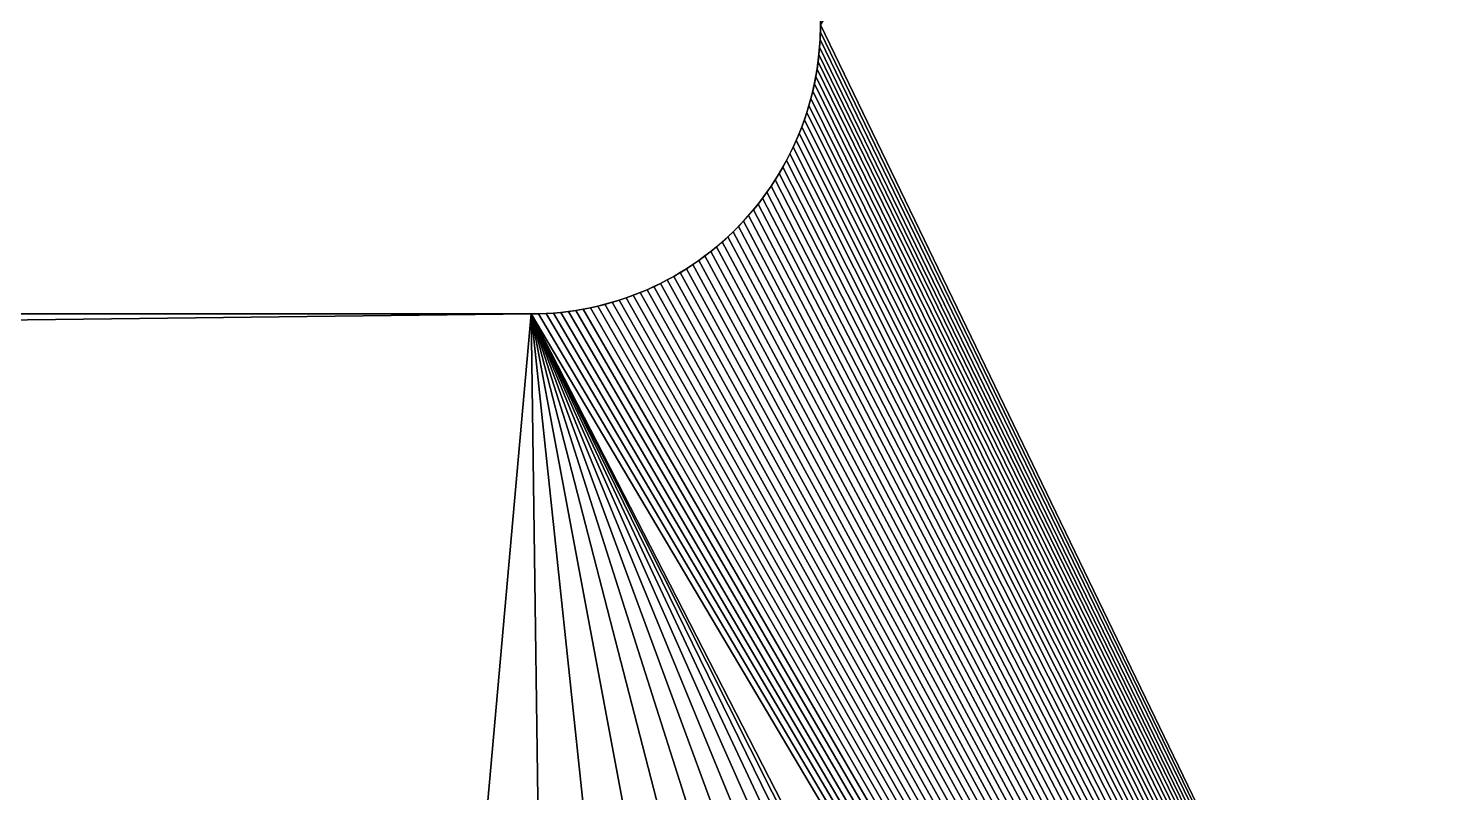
# Model space of a CAD drawing. Header units: millimetres. Extents: x 2854 to 3045, y 1707 to 1839.
# Drawn here: x 3031.484 to 3036.401, y 1720.373 to 1723.015 of the extents above; entities that cross this region are included whole.
import ezdxf

# ---------------------------------------------------------------- set-up
doc = ezdxf.new("R2010")
doc.units = ezdxf.units.MM

# ---------------------------------------------------------------- blocks, each defined once
blk = doc.blocks.new('Mastil_6')
for p, q in [((0.0257, 10.4997, 10), (0.0257, 10.4997)), ((0.0515, 10.4987, 10), (0.0515, 10.4987)), ((0.0772, 10.497, 10), (0.0772, 10.497)), ((0.1028, 10.4947, 10), (0.1028, 10.4947)), ((0.1284, 10.4917, 10), (0.1284, 10.4917)), ((0.1539, 10.4881, 10), (0.1539, 10.4881)), ((0.1793, 10.4838, 10), (0.1793, 10.4838)), ((0.2046, 10.4789, 10), (0.2046, 10.4789)), ((0.2297, 10.4733, 10), (0.2297, 10.4733)), ((0.2547, 10.467, 10), (0.2547, 10.467)), ((0.2795, 10.4601, 10), (0.2795, 10.4601)), ((0.3285, 10.4445, 10), (0.3285, 10.4445)), ((0.3528, 10.4357, 10), (0.3528, 10.4357)), ((0.3767, 10.4263, 10), (0.3767, 10.4263)), ((0.4005, 10.4163, 10), (0.4005, 10.4163)), ((0.4239, 10.4057, 10), (0.4239, 10.4057)), ((0.4471, 10.3945, 10), (0.4471, 10.3945)), ((0.47, 10.3827, 10), (0.47, 10.3827)), ((0.4925, 10.3703, 10), (0.4925, 10.3703)), ((0.5148, 10.3573, 10), (0.5148, 10.3573)), ((0.5367, 10.3438, 10), (0.5367, 10.3438)), ((0.5582, 10.3297, 10), (0.5582, 10.3297)), ((0.5794, 10.315, 10), (0.5794, 10.315)), ((0.6002, 10.2998, 10), (0.6002, 10.2998)), ((0.6206, 10.2841, 10), (0.6206, 10.2841)), ((0.6406, 10.2679, 10), (0.6406, 10.2679)), ((0.6602, 10.2511, 10), (0.6602, 10.2511)), ((0.6793, 10.2339, 10), (0.6793, 10.2339)), ((0.6979, 10.2162, 10), (0.6979, 10.2162)), ((0.7162, 10.1979, 10), (0.7162, 10.1979)), ((0.7339, 10.1793, 10), (0.7339, 10.1793)), ((0.7511, 10.1602, 10), (0.7511, 10.1602)), ((0.7679, 10.1406, 10), (0.7679, 10.1406)), ((0.7841, 10.1206, 10), (0.7841, 10.1206)), ((0.7998, 10.1002, 10), (0.7998, 10.1002)), ((0.815, 10.0794, 10), (0.815, 10.0794)), ((0.8297, 10.0582, 10), (0.8297, 10.0582)), ((0.8438, 10.0367, 10), (0.8438, 10.0367)), ((0.8573, 10.0148, 10), (0.8573, 10.0148)), ((0.8703, 9.9925, 10), (0.8703, 9.9925)), ((0.8827, 9.97, 10), (0.8827, 9.97)), ((0.8945, 9.9471, 10), (0.8945, 9.9471)), ((0.9057, 9.9239, 10), (0.9057, 9.9239)), ((0.9163, 9.9005, 10), (0.9163, 9.9005)), ((0.9263, 9.8767, 10), (0.9263, 9.8767)), ((0.9357, 9.8528, 10), (0.9357, 9.8528)), ((0.9445, 9.8285, 10), (0.9445, 9.8285)), ((0.9526, 9.8041, 10), (0.9526, 9.8041)), ((0.9601, 9.7795, 10), (0.9601, 9.7795)), ((0.967, 9.7547, 10), (0.967, 9.7547)), ((0.9733, 9.7297, 10), (0.9733, 9.7297)), ((0.9789, 9.7046, 10), (0.9789, 9.7046)), ((0.9838, 9.6793, 10), (0.9838, 9.6793)), ((0.9881, 9.6539, 10), (0.9881, 9.6539)), ((0.9917, 9.6284, 10), (0.9917, 9.6284)), ((0.9947, 9.6028, 10), (0.9947, 9.6028)), ((0.997, 9.5772, 10), (0.997, 9.5772)), ((0.9987, 9.5515, 10), (0.9987, 9.5515)), ((0.9997, 9.5257, 10), (0.9997, 9.5257)), ((1, 9.5, 10), (1, 9.5))]:
    blk.add_line(p, q)
at = {"color": 250, "true_color": 0x1e1e1e}
for p, q in [((0.3041, 10.4526, 10), (0.3041, 10.4526)), ((1, 3.6322, 10), (1, 9.5, 10)), ((1, 3.6322), (1, 9.5))]:
    blk.add_line(p, q, dxfattribs=at)
for centre in [(0, 9.5, 10), (0, 9.5)]:
    blk.add_arc(centre, 1, 360, 90, dxfattribs=at)
mesh = blk.add_polyface(dxfattribs=at)
corners = [(1.0718, 3.5, 10), (1, 9.5, 10), (1, 3.6322, 10), (2.9654, 1.2828, 10), (3.0069, 7.2383, 10), (3, 7.5, 10), (3.2977, 1.0279, 10), (3.0274, 6.9774, 10), (3.0616, 6.7178, 10), (3.1093, 6.4604, 10), (3.1704, 6.2059, 10), (3.2447, 5.9549, 10), (3.3321, 5.7082, 10), (3.6429, 0.7906, 10), (3.4323, 5.4663, 10), (3.545, 5.23, 10), (3.6699, 5, 10), (4, 0.5718, 10), (3.8066, 4.7768, 10), (3.9549, 4.5611, 10), (4.1143, 4.3534, 10), (4.1477, 0.4813, 10), (4.2843, 4.1543, 10), (4.1693, 0.4676, 10), (4.1909, 0.4537, 10), (-11.6782, 17.4938, 10), (-11.6523, 10.5027, 10), (-11.6523, 17.4973, 10), (-11.6262, 10.5007, 10), (-11.6262, 17.4993, 10), (-11.6, 10.5, 10), (-11.6, 17.5, 10), (0, 10.5, 10), (14.5, 17.5, 10), (5.2768, 11.6934, 10), (5.0611, 11.5451, 10), (4.8534, 11.3857, 10), (4.6543, 11.2157, 10), (4.4645, 11.0355, 10), (4.2843, 10.8457, 10), (4.1143, 10.6466, 10), (3.9549, 10.4389, 10), (3.8066, 10.2232, 10), (3.6699, 10, 10), (3.545, 9.77, 10), (3.4323, 9.5337, 10), (3.3321, 9.2918, 10), (3.2447, 9.0451, 10), (1.2906, 3.1429, 10), (3.1704, 8.7941, 10), (1.5279, 2.7977, 10), (3.1093, 8.5396, 10), (1.7828, 2.4654, 10), (3.0616, 8.2822, 10), (2.0548, 2.147, 10), (3.0274, 8.0226, 10), (2.3431, 1.8431, 10), (3.0069, 7.7617, 10), (2.647, 1.5548, 10)]
mesh.append_faces([[corners[k] for k in face] for face in [(0, 1, 2)]], dxfattribs={"vtx0": -1, "color": 250})
mesh.append_faces([[corners[k] for k in face] for face in [(4, 6, 7), (7, 6, 8), (8, 6, 9), (9, 6, 10), (10, 6, 11), (11, 6, 12), (12, 13, 14), (14, 13, 15), (15, 13, 16), (16, 17, 18), (18, 17, 19), (19, 17, 20), (20, 21, 22), (25, 26, 27), (27, 28, 29), (29, 30, 31), (31, 32, 33), (34, 1, 35), (35, 1, 36), (36, 1, 37), (37, 1, 38), (38, 1, 39), (39, 1, 40), (40, 1, 41), (41, 1, 42), (42, 1, 43), (43, 1, 44), (44, 1, 45), (45, 1, 46), (46, 0, 47), (47, 48, 49), (49, 50, 51), (51, 52, 53), (53, 54, 55), (55, 56, 57), (57, 58, 5)]], dxfattribs={"vtx0": -1, "vtx1": -1, "color": 250})
mesh.append_faces([[corners[k] for k in face] for face in [(46, 1, 0)]], dxfattribs={"vtx0": -1, "vtx1": -1, "vtx2": -1, "color": 250})
mesh.append_faces([[corners[k] for k in face] for face in [(3, 4, 5), (4, 3, 6), (12, 6, 13), (16, 13, 17), (20, 17, 21), (22, 21, 23), (22, 23, 24), (27, 26, 28), (29, 28, 30), (31, 30, 32), (47, 0, 48), (49, 48, 50), (51, 50, 52), (53, 52, 54), (55, 54, 56), (57, 56, 58), (5, 58, 3)]], dxfattribs={"vtx0": -1, "vtx2": -1, "color": 250})
mesh = blk.add_polyface(dxfattribs=at)
corners = [(1.0718, 3.5), (1, 3.6322), (1, 9.5), (-11.6782, 10.5062), (-11.6523, 17.4973), (-11.6523, 10.5027), (-11.6262, 17.4993), (-11.6262, 10.5007), (-11.6, 17.5), (-11.6, 10.5), (14.5, 17.5), (0, 10.5), (5.2768, 11.6934), (5.0611, 11.5451), (4.8534, 11.3857), (4.6543, 11.2157), (4.4645, 11.0355), (4.2843, 10.8457), (4.1143, 10.6466), (3.9549, 10.4389), (3.8066, 10.2232), (3.6699, 10), (3.545, 9.77), (3.4323, 9.5337), (3.3321, 9.2918), (3.2447, 9.0451), (1.2906, 3.1429), (3.1704, 8.7941), (1.5279, 2.7977), (3.1093, 8.5396), (1.7828, 2.4654), (3.0616, 8.2822), (2.0548, 2.147), (3.0274, 8.0226), (2.3431, 1.8431), (3.0069, 7.7617), (2.647, 1.5548), (3, 7.5), (2.9654, 1.2828), (3.0069, 7.2383), (3.2977, 1.0279), (3.0274, 6.9774), (3.0616, 6.7178), (3.1093, 6.4604), (3.1704, 6.2059), (3.2447, 5.9549), (3.3321, 5.7082), (3.6429, 0.7906), (3.4323, 5.4663), (3.545, 5.23), (3.6699, 5), (4, 0.5718), (3.8066, 4.7768), (3.9549, 4.5611), (4.1143, 4.3534), (4.1477, 0.4813), (4.2843, 4.1543), (4.1693, 0.4676), (4.1909, 0.4537)]
mesh.append_faces([[corners[k] for k in face] for face in [(3, 4, 5), (5, 6, 7), (7, 8, 9), (9, 10, 11), (0, 25, 26), (26, 27, 28), (28, 29, 30), (30, 31, 32), (32, 33, 34), (34, 35, 36), (36, 37, 38), (38, 39, 40), (39, 38, 37), (40, 46, 47), (47, 50, 51), (51, 54, 55), (55, 56, 57), (57, 56, 58)]], dxfattribs={"vtx0": -1, "vtx1": -1, "color": 250})
mesh.append_faces([[corners[k] for k in face] for face in [(2, 24, 0)]], dxfattribs={"vtx0": -1, "vtx1": -1, "vtx2": -1, "color": 250})
mesh.append_faces([[corners[k] for k in face] for face in [(5, 4, 6), (7, 6, 8), (9, 8, 10), (2, 12, 13), (2, 13, 14), (2, 14, 15), (2, 15, 16), (2, 16, 17), (2, 17, 18), (2, 18, 19), (2, 19, 20), (2, 20, 21), (2, 21, 22), (2, 22, 23), (2, 23, 24), (0, 24, 25), (26, 25, 27), (28, 27, 29), (30, 29, 31), (32, 31, 33), (34, 33, 35), (36, 35, 37), (40, 39, 41), (40, 41, 42), (40, 42, 43), (40, 43, 44), (40, 44, 45), (40, 45, 46), (47, 46, 48), (47, 48, 49), (47, 49, 50), (51, 50, 52), (51, 52, 53), (51, 53, 54), (55, 54, 56)]], dxfattribs={"vtx0": -1, "vtx2": -1, "color": 250})
mesh.append_faces([[corners[k] for k in face] for face in [(0, 1, 2)]], dxfattribs={"vtx2": -1, "color": 250})
mesh = blk.add_polyface(dxfattribs=at)
corners = [(4.2843, 4.1543, 10), (4.1909, 0.4537, 10), (4.2123, 0.4395, 10), (4.2335, 0.425, 10), (4.2545, 0.4102, 10), (4.2753, 0.3951, 10), (4.2958, 0.3797, 10), (4.4645, 3.9645, 10), (4.3161, 0.364, 10), (4.3362, 0.348, 10), (4.3561, 0.3318, 10), (4.3757, 0.3152, 10), (4.3951, 0.2984, 10), (4.4142, 0.2813, 10), (4.4331, 0.2639, 10), (4.4517, 0.2462, 10), (4.4701, 0.2283, 10), (4.6543, 3.7843, 10), (4.6544, 0.0147, 10), (4.8534, 3.6143, 10), (4.8572, -0.3414, 10), (5.0611, 3.4549, 10), (14.5, 17.5, 10), (0, 10.5, 10), (0.0257, 10.4997, 10), (0.0515, 10.4987, 10), (0.0772, 10.497, 10), (0.1028, 10.4947, 10), (0.1284, 10.4917, 10), (0.1539, 10.4881, 10), (0.1793, 10.4838, 10), (0.2046, 10.4789, 10), (0.2297, 10.4733, 10), (0.2547, 10.467, 10), (0.2795, 10.4601, 10), (0.3041, 10.4526, 10), (0.3285, 10.4445, 10), (0.3528, 10.4357, 10), (0.3767, 10.4263, 10), (0.4005, 10.4163, 10), (0.4239, 10.4057, 10), (0.4471, 10.3945, 10), (0.47, 10.3827, 10), (0.4925, 10.3703, 10), (0.5148, 10.3573, 10), (0.5367, 10.3438, 10), (0.5582, 10.3297, 10), (0.5794, 10.315, 10), (0.6002, 10.2998, 10), (0.6206, 10.2841, 10), (0.6406, 10.2679, 10), (0.6602, 10.2511, 10), (0.6793, 10.2339, 10), (0.6979, 10.2162, 10), (0.7162, 10.1979, 10), (0.7339, 10.1793, 10), (0.7511, 10.1602, 10), (0.7679, 10.1406, 10), (0.7841, 10.1206, 10), (0.7998, 10.1002, 10), (0.815, 10.0794, 10)]
mesh.append_faces([[corners[k] for k in face] for face in [(0, 6, 7), (7, 16, 17), (17, 18, 19), (19, 20, 21)]], dxfattribs={"vtx0": -1, "vtx1": -1, "color": 250})
mesh.append_faces([[corners[k] for k in face] for face in [(0, 1, 2), (0, 2, 3), (0, 3, 4), (0, 4, 5), (0, 5, 6), (7, 6, 8), (7, 8, 9), (7, 9, 10), (7, 10, 11), (7, 11, 12), (7, 12, 13), (7, 13, 14), (7, 14, 15), (7, 15, 16), (22, 23, 24), (22, 24, 25), (22, 25, 26), (22, 26, 27), (22, 27, 28), (22, 28, 29), (22, 29, 30), (22, 30, 31), (22, 31, 32), (22, 32, 33), (22, 33, 34), (22, 34, 35), (22, 35, 36), (22, 36, 37), (22, 37, 38), (22, 38, 39), (22, 39, 40), (22, 40, 41), (22, 41, 42), (22, 42, 43), (22, 43, 44), (22, 44, 45), (22, 45, 46), (22, 46, 47), (22, 47, 48), (22, 48, 49), (22, 49, 50), (22, 50, 51), (22, 51, 52), (22, 52, 53), (22, 53, 54), (22, 54, 55), (22, 55, 56), (22, 56, 57), (22, 57, 58), (22, 58, 59), (22, 59, 60)]], dxfattribs={"vtx0": -1, "vtx2": -1, "color": 250})
mesh = blk.add_polyface(dxfattribs=at)
corners = [(0, 10.5), (14.5, 17.5), (0.0257, 10.4997), (0.0515, 10.4987), (0.0772, 10.497), (0.1028, 10.4947), (0.1284, 10.4917), (0.1539, 10.4881), (0.1793, 10.4838), (0.2046, 10.4789), (0.2297, 10.4733), (0.2547, 10.467), (0.2795, 10.4601), (0.3041, 10.4526), (0.3285, 10.4445), (0.3528, 10.4357), (0.3767, 10.4263), (0.4005, 10.4163), (0.4239, 10.4057), (0.4471, 10.3945), (0.47, 10.3827), (0.4925, 10.3703), (0.5148, 10.3573), (0.5367, 10.3438), (0.5582, 10.3297), (0.5794, 10.315), (0.6002, 10.2998), (0.6206, 10.2841), (0.6406, 10.2679), (0.6602, 10.2511), (0.6793, 10.2339), (0.6979, 10.2162), (0.7162, 10.1979), (0.7339, 10.1793), (0.7511, 10.1602), (0.7679, 10.1406), (0.7841, 10.1206), (0.7998, 10.1002), (0.815, 10.0794), (4.1909, 0.4537), (4.2843, 4.1543), (4.2123, 0.4395), (4.2335, 0.425), (4.2545, 0.4102), (4.2753, 0.3951), (4.2958, 0.3797), (4.4645, 3.9645), (4.3161, 0.364), (4.3362, 0.348), (4.3561, 0.3318), (4.3757, 0.3152), (4.3951, 0.2984), (4.4142, 0.2813), (4.4331, 0.2639), (4.4517, 0.2462), (4.4701, 0.2283), (4.6543, 3.7843), (4.6544, 0.0147), (4.8534, 3.6143), (4.8572, -0.3414), (5.0611, 3.4549)]
mesh.append_faces([[corners[k] for k in face] for face in [(0, 1, 2), (2, 1, 3), (3, 1, 4), (4, 1, 5), (5, 1, 6), (6, 1, 7), (7, 1, 8), (8, 1, 9), (9, 1, 10), (10, 1, 11), (11, 1, 12), (12, 1, 13), (13, 1, 14), (14, 1, 15), (15, 1, 16), (16, 1, 17), (17, 1, 18), (18, 1, 19), (19, 1, 20), (20, 1, 21), (21, 1, 22), (22, 1, 23), (23, 1, 24), (24, 1, 25), (25, 1, 26), (26, 1, 27), (27, 1, 28), (28, 1, 29), (29, 1, 30), (30, 1, 31), (31, 1, 32), (32, 1, 33), (33, 1, 34), (34, 1, 35), (35, 1, 36), (36, 1, 37), (37, 1, 38), (39, 40, 41), (41, 40, 42), (42, 40, 43), (43, 40, 44), (44, 40, 45), (45, 46, 47), (47, 46, 48), (48, 46, 49), (49, 46, 50), (50, 46, 51), (51, 46, 52), (52, 46, 53), (53, 46, 54), (54, 46, 55)]], dxfattribs={"vtx0": -1, "vtx1": -1, "color": 250})
mesh.append_faces([[corners[k] for k in face] for face in [(45, 40, 46), (55, 46, 56), (57, 56, 58), (59, 58, 60)]], dxfattribs={"vtx0": -1, "vtx2": -1, "color": 250})
mesh = blk.add_polyface(dxfattribs=at)
corners = [(14.5, 17.5, 10), (0.815, 10.0794, 10), (0.8297, 10.0582, 10), (0.8438, 10.0367, 10), (0.8573, 10.0148, 10), (0.8703, 9.9925, 10), (0.8827, 9.97, 10), (0.8945, 9.9471, 10), (0.9057, 9.9239, 10), (0.9163, 9.9005, 10), (0.9263, 9.8767, 10), (0.9357, 9.8528, 10), (0.9445, 9.8285, 10), (0.9526, 9.8041, 10), (0.9601, 9.7795, 10), (0.967, 9.7547, 10), (0.9733, 9.7297, 10), (0.9789, 9.7046, 10), (0.9838, 9.6793, 10), (0.9881, 9.6539, 10), (0.9917, 9.6284, 10), (0.9947, 9.6028, 10), (0.997, 9.5772, 10), (0.9987, 9.5515, 10), (0.9997, 9.5257, 10), (1, 9.5, 10), (5.2768, 11.6934, 10), (5.5, 11.8301, 10), (5.73, 11.955, 10), (5.9663, 12.0677, 10), (6.2082, 12.1679, 10), (6.4549, 12.2553, 10), (6.7059, 12.3296, 10), (6.9604, 12.3907, 10), (7.2178, 12.4384, 10), (7.4774, 12.4726, 10), (7.7383, 12.4931, 10), (8, 12.5, 10), (8.2617, 12.4931, 10), (8.5226, 12.4726, 10), (8.7822, 12.4384, 10), (9.0396, 12.3907, 10), (9.2941, 12.3296, 10), (9.5451, 12.2553, 10), (9.7918, 12.1679, 10), (10.0337, 12.0677, 10), (10.27, 11.955, 10), (10.5, 11.8301, 10), (10.7232, 11.6934, 10), (10.9389, 11.5451, 10), (11.1466, 11.3857, 10), (11.3457, 11.2157, 10), (11.5355, 11.0355, 10), (11.7157, 10.8457, 10), (11.8857, 10.6466, 10), (12.0451, 10.4389, 10), (12.1934, 10.2232, 10)]
mesh.append_faces([[corners[k] for k in face] for face in [(0, 25, 26)]], dxfattribs={"vtx0": -1, "vtx1": -1, "vtx2": -1, "color": 250})
mesh.append_faces([[corners[k] for k in face] for face in [(0, 1, 2), (0, 2, 3), (0, 3, 4), (0, 4, 5), (0, 5, 6), (0, 6, 7), (0, 7, 8), (0, 8, 9), (0, 9, 10), (0, 10, 11), (0, 11, 12), (0, 12, 13), (0, 13, 14), (0, 14, 15), (0, 15, 16), (0, 16, 17), (0, 17, 18), (0, 18, 19), (0, 19, 20), (0, 20, 21), (0, 21, 22), (0, 22, 23), (0, 23, 24), (0, 24, 25), (0, 26, 27), (0, 27, 28), (0, 28, 29), (0, 29, 30), (0, 30, 31), (0, 31, 32), (0, 32, 33), (0, 33, 34), (0, 34, 35), (0, 35, 36), (0, 36, 37), (0, 37, 38), (0, 38, 39), (0, 39, 40), (0, 40, 41), (0, 41, 42), (0, 42, 43), (0, 43, 44), (0, 44, 45), (0, 45, 46), (0, 46, 47), (0, 47, 48), (0, 48, 49), (0, 49, 50), (0, 50, 51), (0, 51, 52), (0, 52, 53), (0, 53, 54), (0, 54, 55), (0, 55, 56)]], dxfattribs={"vtx0": -1, "vtx2": -1, "color": 250})
mesh = blk.add_polyface(dxfattribs=at)
corners = [(0.815, 10.0794), (14.5, 17.5), (0.8297, 10.0582), (0.8438, 10.0367), (0.8573, 10.0148), (0.8703, 9.9925), (0.8827, 9.97), (0.8945, 9.9471), (0.9057, 9.9239), (0.9163, 9.9005), (0.9263, 9.8767), (0.9357, 9.8528), (0.9445, 9.8285), (0.9526, 9.8041), (0.9601, 9.7795), (0.967, 9.7547), (0.9733, 9.7297), (0.9789, 9.7046), (0.9838, 9.6793), (0.9881, 9.6539), (0.9917, 9.6284), (0.9947, 9.6028), (0.997, 9.5772), (0.9987, 9.5515), (0.9997, 9.5257), (1, 9.5), (5.2768, 11.6934), (5.5, 11.8301), (5.73, 11.955), (5.9663, 12.0677), (6.2082, 12.1679), (6.4549, 12.2553), (6.7059, 12.3296), (6.9604, 12.3907), (7.2178, 12.4384), (7.4774, 12.4726), (7.7383, 12.4931), (8, 12.5), (8.2617, 12.4931), (8.5226, 12.4726), (8.7822, 12.4384), (9.0396, 12.3907), (9.2941, 12.3296), (9.5451, 12.2553), (9.7918, 12.1679), (10.0337, 12.0677), (10.27, 11.955), (10.5, 11.8301), (10.7232, 11.6934), (10.9389, 11.5451), (11.1466, 11.3857), (11.3457, 11.2157), (11.5355, 11.0355), (11.7157, 10.8457), (11.8857, 10.6466), (12.0451, 10.4389), (12.1934, 10.2232)]
mesh.append_faces([[corners[k] for k in face] for face in [(0, 1, 2), (2, 1, 3), (3, 1, 4), (4, 1, 5), (5, 1, 6), (6, 1, 7), (7, 1, 8), (8, 1, 9), (9, 1, 10), (10, 1, 11), (11, 1, 12), (12, 1, 13), (13, 1, 14), (14, 1, 15), (15, 1, 16), (16, 1, 17), (17, 1, 18), (18, 1, 19), (19, 1, 20), (20, 1, 21), (21, 1, 22), (22, 1, 23), (23, 1, 24), (24, 1, 25), (26, 1, 27), (27, 1, 28), (28, 1, 29), (29, 1, 30), (30, 1, 31), (31, 1, 32), (32, 1, 33), (33, 1, 34), (34, 1, 35), (35, 1, 36), (36, 1, 37), (37, 1, 38), (38, 1, 39), (39, 1, 40), (40, 1, 41), (41, 1, 42), (42, 1, 43), (43, 1, 44), (44, 1, 45), (45, 1, 46), (46, 1, 47), (47, 1, 48), (48, 1, 49), (49, 1, 50), (50, 1, 51), (51, 1, 52), (52, 1, 53), (53, 1, 54), (54, 1, 55), (55, 1, 56)]], dxfattribs={"vtx0": -1, "vtx1": -1, "color": 250})
mesh.append_faces([[corners[k] for k in face] for face in [(25, 1, 26)]], dxfattribs={"vtx0": -1, "vtx1": -1, "vtx2": -1, "color": 250})
mesh = blk.add_polyface(dxfattribs=at)
corners = [(0.0257, 10.4997, 10), (0, 10.5), (0.0257, 10.4997), (0, 10.5, 10)]
mesh.append_faces([[corners[k] for k in face] for face in [(0, 1, 2), (1, 0, 3)]], dxfattribs={"vtx0": -1, "color": 250})
mesh = blk.add_polyface(dxfattribs=at)
corners = [(0.0515, 10.4987, 10), (0.0257, 10.4997), (0.0515, 10.4987), (0.0257, 10.4997, 10)]
mesh.append_faces([[corners[k] for k in face] for face in [(0, 1, 2), (1, 0, 3)]], dxfattribs={"vtx0": -1, "color": 250})
mesh = blk.add_polyface(dxfattribs=at)
corners = [(0.0772, 10.497, 10), (0.0515, 10.4987), (0.0772, 10.497), (0.0515, 10.4987, 10)]
mesh.append_faces([[corners[k] for k in face] for face in [(0, 1, 2), (1, 0, 3)]], dxfattribs={"vtx0": -1, "color": 250})
mesh = blk.add_polyface(dxfattribs=at)
corners = [(0.1028, 10.4947, 10), (0.0772, 10.497), (0.1028, 10.4947), (0.0772, 10.497, 10)]
mesh.append_faces([[corners[k] for k in face] for face in [(0, 1, 2), (1, 0, 3)]], dxfattribs={"vtx0": -1, "color": 250})
mesh = blk.add_polyface(dxfattribs=at)
corners = [(0.1284, 10.4917, 10), (0.1028, 10.4947), (0.1284, 10.4917), (0.1028, 10.4947, 10)]
mesh.append_faces([[corners[k] for k in face] for face in [(0, 1, 2), (1, 0, 3)]], dxfattribs={"vtx0": -1, "color": 250})
mesh = blk.add_polyface(dxfattribs=at)
corners = [(0.1539, 10.4881, 10), (0.1284, 10.4917), (0.1539, 10.4881), (0.1284, 10.4917, 10)]
mesh.append_faces([[corners[k] for k in face] for face in [(0, 1, 2), (1, 0, 3)]], dxfattribs={"vtx0": -1, "color": 250})
mesh = blk.add_polyface(dxfattribs=at)
corners = [(0.1793, 10.4838, 10), (0.1539, 10.4881), (0.1793, 10.4838), (0.1539, 10.4881, 10)]
mesh.append_faces([[corners[k] for k in face] for face in [(0, 1, 2), (1, 0, 3)]], dxfattribs={"vtx0": -1, "color": 250})
mesh = blk.add_polyface(dxfattribs=at)
corners = [(0.2046, 10.4789, 10), (0.1793, 10.4838), (0.2046, 10.4789), (0.1793, 10.4838, 10)]
mesh.append_faces([[corners[k] for k in face] for face in [(0, 1, 2), (1, 0, 3)]], dxfattribs={"vtx0": -1, "color": 250})
mesh = blk.add_polyface(dxfattribs=at)
corners = [(0.2297, 10.4733, 10), (0.2046, 10.4789), (0.2297, 10.4733), (0.2046, 10.4789, 10)]
mesh.append_faces([[corners[k] for k in face] for face in [(0, 1, 2), (1, 0, 3)]], dxfattribs={"vtx0": -1, "color": 250})
mesh = blk.add_polyface(dxfattribs=at)
corners = [(0.2547, 10.467, 10), (0.2297, 10.4733), (0.2547, 10.467), (0.2297, 10.4733, 10)]
mesh.append_faces([[corners[k] for k in face] for face in [(0, 1, 2), (1, 0, 3)]], dxfattribs={"vtx0": -1, "color": 250})
mesh = blk.add_polyface(dxfattribs=at)
corners = [(0.2795, 10.4601, 10), (0.2547, 10.467), (0.2795, 10.4601), (0.2547, 10.467, 10)]
mesh.append_faces([[corners[k] for k in face] for face in [(0, 1, 2), (1, 0, 3)]], dxfattribs={"vtx0": -1, "color": 250})
mesh = blk.add_polyface(dxfattribs=at)
corners = [(0.3041, 10.4526, 10), (0.2795, 10.4601), (0.3041, 10.4526), (0.2795, 10.4601, 10)]
mesh.append_faces([[corners[k] for k in face] for face in [(0, 1, 2), (1, 0, 3)]], dxfattribs={"vtx0": -1, "color": 250})
mesh = blk.add_polyface(dxfattribs=at)
corners = [(0.3285, 10.4445, 10), (0.3041, 10.4526), (0.3285, 10.4445), (0.3041, 10.4526, 10)]
mesh.append_faces([[corners[k] for k in face] for face in [(0, 1, 2), (1, 0, 3)]], dxfattribs={"vtx0": -1, "color": 250})
mesh = blk.add_polyface(dxfattribs=at)
corners = [(0.3528, 10.4357, 10), (0.3285, 10.4445), (0.3528, 10.4357), (0.3285, 10.4445, 10)]
mesh.append_faces([[corners[k] for k in face] for face in [(0, 1, 2), (1, 0, 3)]], dxfattribs={"vtx0": -1, "color": 250})
mesh = blk.add_polyface(dxfattribs=at)
corners = [(0.3767, 10.4263, 10), (0.3528, 10.4357), (0.3767, 10.4263), (0.3528, 10.4357, 10)]
mesh.append_faces([[corners[k] for k in face] for face in [(0, 1, 2), (1, 0, 3)]], dxfattribs={"vtx0": -1, "color": 250})
mesh = blk.add_polyface(dxfattribs=at)
corners = [(0.4005, 10.4163, 10), (0.3767, 10.4263), (0.4005, 10.4163), (0.3767, 10.4263, 10)]
mesh.append_faces([[corners[k] for k in face] for face in [(0, 1, 2), (1, 0, 3)]], dxfattribs={"vtx0": -1, "color": 250})
mesh = blk.add_polyface(dxfattribs=at)
corners = [(0.4239, 10.4057, 10), (0.4005, 10.4163), (0.4239, 10.4057), (0.4005, 10.4163, 10)]
mesh.append_faces([[corners[k] for k in face] for face in [(0, 1, 2), (1, 0, 3)]], dxfattribs={"vtx0": -1, "color": 250})
mesh = blk.add_polyface(dxfattribs=at)
corners = [(0.4471, 10.3945, 10), (0.4239, 10.4057), (0.4471, 10.3945), (0.4239, 10.4057, 10)]
mesh.append_faces([[corners[k] for k in face] for face in [(0, 1, 2), (1, 0, 3)]], dxfattribs={"vtx0": -1, "color": 250})
mesh = blk.add_polyface(dxfattribs=at)
corners = [(0.47, 10.3827, 10), (0.4471, 10.3945), (0.47, 10.3827), (0.4471, 10.3945, 10)]
mesh.append_faces([[corners[k] for k in face] for face in [(0, 1, 2), (1, 0, 3)]], dxfattribs={"vtx0": -1, "color": 250})
mesh = blk.add_polyface(dxfattribs=at)
corners = [(0.4925, 10.3703, 10), (0.47, 10.3827), (0.4925, 10.3703), (0.47, 10.3827, 10)]
mesh.append_faces([[corners[k] for k in face] for face in [(0, 1, 2), (1, 0, 3)]], dxfattribs={"vtx0": -1, "color": 250})
mesh = blk.add_polyface(dxfattribs=at)
corners = [(0.5148, 10.3573, 10), (0.4925, 10.3703), (0.5148, 10.3573), (0.4925, 10.3703, 10)]
mesh.append_faces([[corners[k] for k in face] for face in [(0, 1, 2), (1, 0, 3)]], dxfattribs={"vtx0": -1, "color": 250})
mesh = blk.add_polyface(dxfattribs=at)
corners = [(0.5367, 10.3438, 10), (0.5148, 10.3573), (0.5367, 10.3438), (0.5148, 10.3573, 10)]
mesh.append_faces([[corners[k] for k in face] for face in [(0, 1, 2), (1, 0, 3)]], dxfattribs={"vtx0": -1, "color": 250})
mesh = blk.add_polyface(dxfattribs=at)
corners = [(0.5582, 10.3297, 10), (0.5367, 10.3438), (0.5582, 10.3297), (0.5367, 10.3438, 10)]
mesh.append_faces([[corners[k] for k in face] for face in [(0, 1, 2), (1, 0, 3)]], dxfattribs={"vtx0": -1, "color": 250})
mesh = blk.add_polyface(dxfattribs=at)
corners = [(0.5794, 10.315, 10), (0.5582, 10.3297), (0.5794, 10.315), (0.5582, 10.3297, 10)]
mesh.append_faces([[corners[k] for k in face] for face in [(0, 1, 2), (1, 0, 3)]], dxfattribs={"vtx0": -1, "color": 250})
mesh = blk.add_polyface(dxfattribs=at)
corners = [(0.6002, 10.2998, 10), (0.5794, 10.315), (0.6002, 10.2998), (0.5794, 10.315, 10)]
mesh.append_faces([[corners[k] for k in face] for face in [(0, 1, 2), (1, 0, 3)]], dxfattribs={"vtx0": -1, "color": 250})
mesh = blk.add_polyface(dxfattribs=at)
corners = [(0.6206, 10.2841, 10), (0.6002, 10.2998), (0.6206, 10.2841), (0.6002, 10.2998, 10)]
mesh.append_faces([[corners[k] for k in face] for face in [(0, 1, 2), (1, 0, 3)]], dxfattribs={"vtx0": -1, "color": 250})
mesh = blk.add_polyface(dxfattribs=at)
corners = [(0.6406, 10.2679, 10), (0.6206, 10.2841), (0.6406, 10.2679), (0.6206, 10.2841, 10)]
mesh.append_faces([[corners[k] for k in face] for face in [(0, 1, 2), (1, 0, 3)]], dxfattribs={"vtx0": -1, "color": 250})
mesh = blk.add_polyface(dxfattribs=at)
corners = [(0.6602, 10.2511, 10), (0.6406, 10.2679), (0.6602, 10.2511), (0.6406, 10.2679, 10)]
mesh.append_faces([[corners[k] for k in face] for face in [(0, 1, 2), (1, 0, 3)]], dxfattribs={"vtx0": -1, "color": 250})
mesh = blk.add_polyface(dxfattribs=at)
corners = [(0.6793, 10.2339, 10), (0.6602, 10.2511), (0.6793, 10.2339), (0.6602, 10.2511, 10)]
mesh.append_faces([[corners[k] for k in face] for face in [(0, 1, 2), (1, 0, 3)]], dxfattribs={"vtx0": -1, "color": 250})
mesh = blk.add_polyface(dxfattribs=at)
corners = [(0.6979, 10.2162, 10), (0.6793, 10.2339), (0.6979, 10.2162), (0.6793, 10.2339, 10)]
mesh.append_faces([[corners[k] for k in face] for face in [(0, 1, 2), (1, 0, 3)]], dxfattribs={"vtx0": -1, "color": 250})
mesh = blk.add_polyface(dxfattribs=at)
corners = [(0.6979, 10.2162, 10), (0.7162, 10.1979), (0.7162, 10.1979, 10), (0.6979, 10.2162)]
mesh.append_faces([[corners[k] for k in face] for face in [(0, 1, 2), (1, 0, 3)]], dxfattribs={"vtx0": -1, "color": 250})
mesh = blk.add_polyface(dxfattribs=at)
corners = [(0.7162, 10.1979, 10), (0.7339, 10.1793), (0.7339, 10.1793, 10), (0.7162, 10.1979)]
mesh.append_faces([[corners[k] for k in face] for face in [(0, 1, 2), (1, 0, 3)]], dxfattribs={"vtx0": -1, "color": 250})
mesh = blk.add_polyface(dxfattribs=at)
corners = [(0.7339, 10.1793, 10), (0.7511, 10.1602), (0.7511, 10.1602, 10), (0.7339, 10.1793)]
mesh.append_faces([[corners[k] for k in face] for face in [(0, 1, 2), (1, 0, 3)]], dxfattribs={"vtx0": -1, "color": 250})
mesh = blk.add_polyface(dxfattribs=at)
corners = [(0.7511, 10.1602, 10), (0.7679, 10.1406), (0.7679, 10.1406, 10), (0.7511, 10.1602)]
mesh.append_faces([[corners[k] for k in face] for face in [(0, 1, 2), (1, 0, 3)]], dxfattribs={"vtx0": -1, "color": 250})
mesh = blk.add_polyface(dxfattribs=at)
corners = [(0.7679, 10.1406, 10), (0.7841, 10.1206), (0.7841, 10.1206, 10), (0.7679, 10.1406)]
mesh.append_faces([[corners[k] for k in face] for face in [(0, 1, 2), (1, 0, 3)]], dxfattribs={"vtx0": -1, "color": 250})
mesh = blk.add_polyface(dxfattribs=at)
corners = [(0.7841, 10.1206, 10), (0.7998, 10.1002), (0.7998, 10.1002, 10), (0.7841, 10.1206)]
mesh.append_faces([[corners[k] for k in face] for face in [(0, 1, 2), (1, 0, 3)]], dxfattribs={"vtx0": -1, "color": 250})
mesh = blk.add_polyface(dxfattribs=at)
corners = [(0.7998, 10.1002, 10), (0.815, 10.0794), (0.815, 10.0794, 10), (0.7998, 10.1002)]
mesh.append_faces([[corners[k] for k in face] for face in [(0, 1, 2), (1, 0, 3)]], dxfattribs={"vtx0": -1, "color": 250})
mesh = blk.add_polyface(dxfattribs=at)
corners = [(0.815, 10.0794, 10), (0.8297, 10.0582), (0.8297, 10.0582, 10), (0.815, 10.0794)]
mesh.append_faces([[corners[k] for k in face] for face in [(0, 1, 2), (1, 0, 3)]], dxfattribs={"vtx0": -1, "color": 250})
mesh = blk.add_polyface(dxfattribs=at)
corners = [(0.8297, 10.0582, 10), (0.8438, 10.0367), (0.8438, 10.0367, 10), (0.8297, 10.0582)]
mesh.append_faces([[corners[k] for k in face] for face in [(0, 1, 2), (1, 0, 3)]], dxfattribs={"vtx0": -1, "color": 250})
mesh = blk.add_polyface(dxfattribs=at)
corners = [(0.8438, 10.0367, 10), (0.8573, 10.0148), (0.8573, 10.0148, 10), (0.8438, 10.0367)]
mesh.append_faces([[corners[k] for k in face] for face in [(0, 1, 2), (1, 0, 3)]], dxfattribs={"vtx0": -1, "color": 250})
mesh = blk.add_polyface(dxfattribs=at)
corners = [(0.8573, 10.0148, 10), (0.8703, 9.9925), (0.8703, 9.9925, 10), (0.8573, 10.0148)]
mesh.append_faces([[corners[k] for k in face] for face in [(0, 1, 2), (1, 0, 3)]], dxfattribs={"vtx0": -1, "color": 250})
mesh = blk.add_polyface(dxfattribs=at)
corners = [(0.8703, 9.9925, 10), (0.8827, 9.97), (0.8827, 9.97, 10), (0.8703, 9.9925)]
mesh.append_faces([[corners[k] for k in face] for face in [(0, 1, 2), (1, 0, 3)]], dxfattribs={"vtx0": -1, "color": 250})
mesh = blk.add_polyface(dxfattribs=at)
corners = [(0.8827, 9.97, 10), (0.8945, 9.9471), (0.8945, 9.9471, 10), (0.8827, 9.97)]
mesh.append_faces([[corners[k] for k in face] for face in [(0, 1, 2), (1, 0, 3)]], dxfattribs={"vtx0": -1, "color": 250})
mesh = blk.add_polyface(dxfattribs=at)
corners = [(0.8945, 9.9471, 10), (0.9057, 9.9239), (0.9057, 9.9239, 10), (0.8945, 9.9471)]
mesh.append_faces([[corners[k] for k in face] for face in [(0, 1, 2), (1, 0, 3)]], dxfattribs={"vtx0": -1, "color": 250})
mesh = blk.add_polyface(dxfattribs=at)
corners = [(0.9057, 9.9239, 10), (0.9163, 9.9005), (0.9163, 9.9005, 10), (0.9057, 9.9239)]
mesh.append_faces([[corners[k] for k in face] for face in [(0, 1, 2), (1, 0, 3)]], dxfattribs={"vtx0": -1, "color": 250})
mesh = blk.add_polyface(dxfattribs=at)
corners = [(0.9163, 9.9005, 10), (0.9263, 9.8767), (0.9263, 9.8767, 10), (0.9163, 9.9005)]
mesh.append_faces([[corners[k] for k in face] for face in [(0, 1, 2), (1, 0, 3)]], dxfattribs={"vtx0": -1, "color": 250})
mesh = blk.add_polyface(dxfattribs=at)
corners = [(0.9263, 9.8767, 10), (0.9357, 9.8528), (0.9357, 9.8528, 10), (0.9263, 9.8767)]
mesh.append_faces([[corners[k] for k in face] for face in [(0, 1, 2), (1, 0, 3)]], dxfattribs={"vtx0": -1, "color": 250})
mesh = blk.add_polyface(dxfattribs=at)
corners = [(0.9357, 9.8528, 10), (0.9445, 9.8285), (0.9445, 9.8285, 10), (0.9357, 9.8528)]
mesh.append_faces([[corners[k] for k in face] for face in [(0, 1, 2), (1, 0, 3)]], dxfattribs={"vtx0": -1, "color": 250})
mesh = blk.add_polyface(dxfattribs=at)
corners = [(0.9445, 9.8285, 10), (0.9526, 9.8041), (0.9526, 9.8041, 10), (0.9445, 9.8285)]
mesh.append_faces([[corners[k] for k in face] for face in [(0, 1, 2), (1, 0, 3)]], dxfattribs={"vtx0": -1, "color": 250})
mesh = blk.add_polyface(dxfattribs=at)
corners = [(0.9526, 9.8041, 10), (0.9601, 9.7795), (0.9601, 9.7795, 10), (0.9526, 9.8041)]
mesh.append_faces([[corners[k] for k in face] for face in [(0, 1, 2), (1, 0, 3)]], dxfattribs={"vtx0": -1, "color": 250})
mesh = blk.add_polyface(dxfattribs=at)
corners = [(0.9601, 9.7795, 10), (0.967, 9.7547), (0.967, 9.7547, 10), (0.9601, 9.7795)]
mesh.append_faces([[corners[k] for k in face] for face in [(0, 1, 2), (1, 0, 3)]], dxfattribs={"vtx0": -1, "color": 250})
mesh = blk.add_polyface(dxfattribs=at)
corners = [(0.967, 9.7547, 10), (0.9733, 9.7297), (0.9733, 9.7297, 10), (0.967, 9.7547)]
mesh.append_faces([[corners[k] for k in face] for face in [(0, 1, 2), (1, 0, 3)]], dxfattribs={"vtx0": -1, "color": 250})
mesh = blk.add_polyface(dxfattribs=at)
corners = [(0.9733, 9.7297, 10), (0.9789, 9.7046), (0.9789, 9.7046, 10), (0.9733, 9.7297)]
mesh.append_faces([[corners[k] for k in face] for face in [(0, 1, 2), (1, 0, 3)]], dxfattribs={"vtx0": -1, "color": 250})
mesh = blk.add_polyface(dxfattribs=at)
corners = [(0.9789, 9.7046, 10), (0.9838, 9.6793), (0.9838, 9.6793, 10), (0.9789, 9.7046)]
mesh.append_faces([[corners[k] for k in face] for face in [(0, 1, 2), (1, 0, 3)]], dxfattribs={"vtx0": -1, "color": 250})
mesh = blk.add_polyface(dxfattribs=at)
corners = [(0.9838, 9.6793, 10), (0.9881, 9.6539), (0.9881, 9.6539, 10), (0.9838, 9.6793)]
mesh.append_faces([[corners[k] for k in face] for face in [(0, 1, 2), (1, 0, 3)]], dxfattribs={"vtx0": -1, "color": 250})
mesh = blk.add_polyface(dxfattribs=at)
corners = [(0.9881, 9.6539, 10), (0.9917, 9.6284), (0.9917, 9.6284, 10), (0.9881, 9.6539)]
mesh.append_faces([[corners[k] for k in face] for face in [(0, 1, 2), (1, 0, 3)]], dxfattribs={"vtx0": -1, "color": 250})
mesh = blk.add_polyface(dxfattribs=at)
corners = [(0.9917, 9.6284, 10), (0.9947, 9.6028), (0.9947, 9.6028, 10), (0.9917, 9.6284)]
mesh.append_faces([[corners[k] for k in face] for face in [(0, 1, 2), (1, 0, 3)]], dxfattribs={"vtx0": -1, "color": 250})
mesh = blk.add_polyface(dxfattribs=at)
corners = [(0.9947, 9.6028, 10), (0.997, 9.5772), (0.997, 9.5772, 10), (0.9947, 9.6028)]
mesh.append_faces([[corners[k] for k in face] for face in [(0, 1, 2), (1, 0, 3)]], dxfattribs={"vtx0": -1, "color": 250})
mesh = blk.add_polyface(dxfattribs=at)
corners = [(0.997, 9.5772, 10), (0.9987, 9.5515), (0.9987, 9.5515, 10), (0.997, 9.5772)]
mesh.append_faces([[corners[k] for k in face] for face in [(0, 1, 2), (1, 0, 3)]], dxfattribs={"vtx0": -1, "color": 250})
mesh = blk.add_polyface(dxfattribs=at)
corners = [(0.9987, 9.5515, 10), (0.9997, 9.5257), (0.9997, 9.5257, 10), (0.9987, 9.5515)]
mesh.append_faces([[corners[k] for k in face] for face in [(0, 1, 2), (1, 0, 3)]], dxfattribs={"vtx0": -1, "color": 250})
mesh = blk.add_polyface(dxfattribs=at)
corners = [(0.9997, 9.5257, 10), (1, 9.5), (1, 9.5, 10), (0.9997, 9.5257)]
mesh.append_faces([[corners[k] for k in face] for face in [(0, 1, 2), (1, 0, 3)]], dxfattribs={"vtx0": -1, "color": 250})
mesh = blk.add_polyface(dxfattribs=at)
corners = [(1, 9.5, 10), (1, 3.6322), (1, 3.6322, 10), (1, 9.5)]
mesh.append_faces([[corners[k] for k in face] for face in [(0, 1, 2), (1, 0, 3)]], dxfattribs={"vtx0": -1, "color": 250})

msp = doc.modelspace()

# ---------------------------------------------------------------- block references
at = {"color": 40, "true_color": 0xf8d731, "rotation": 270}
msp.add_blockref('Mastil_6', (3023.7221, 1723.0282, 0.0005), dxfattribs=at)

doc.saveas('drawing.dxf')
